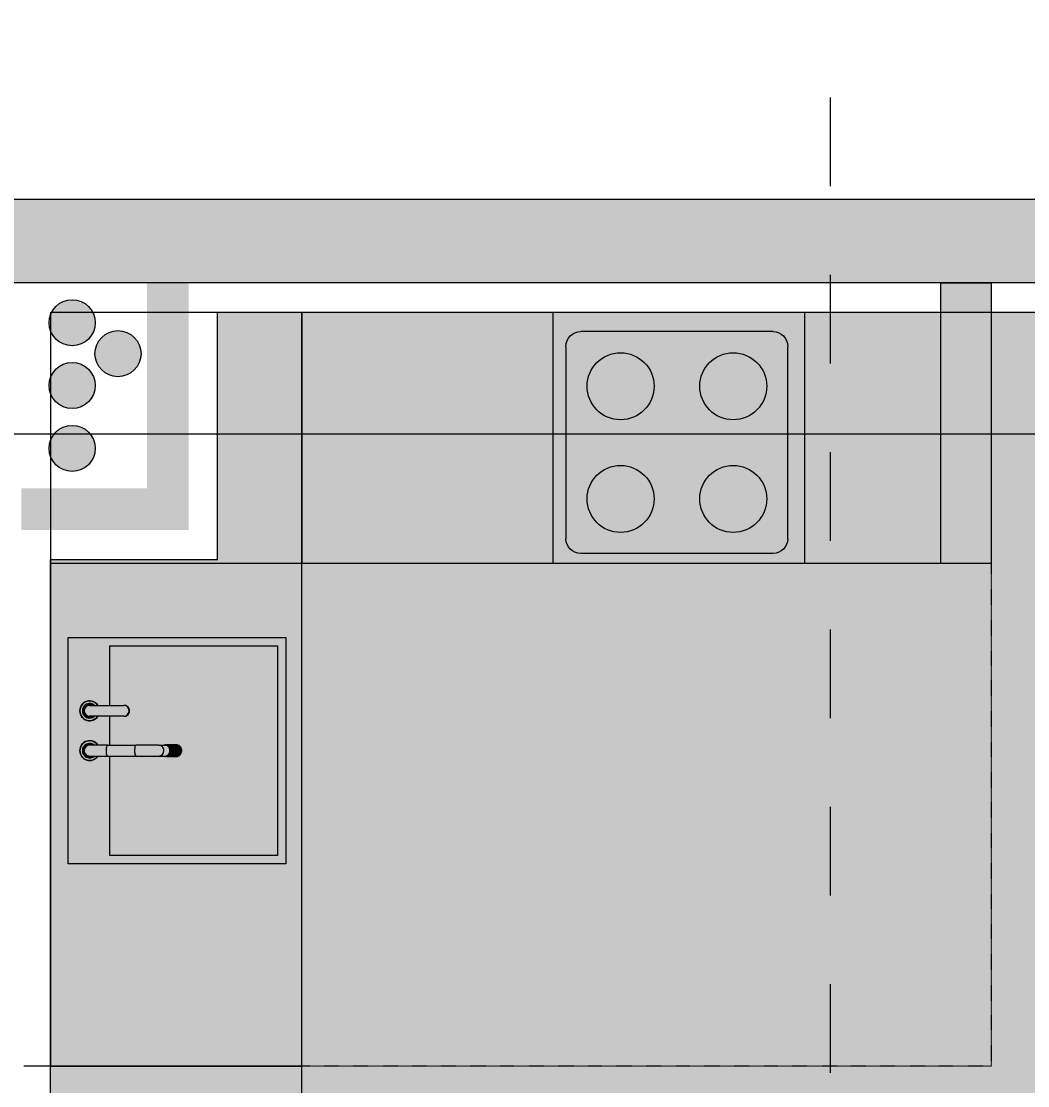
# Model space of a CAD drawing. Header units: millimetres. Extents: x 475206255 to 476720147, y 4620882299 to 4621447368.
# Drawn here: x 475243232 to 475245635, y 4621101060 to 4621103601 of the extents above; entities that cross this region are included whole.
import ezdxf

# ---------------------------------------------------------------- set-up
doc = ezdxf.new("R2010")
doc.units = ezdxf.units.MM
doc.header["$MEASUREMENT"] = 0
for name, pattern in [('ACAD_ISO02W100', [7.5, 6, -1.5]), ('dash fine 0_25', [0.5952, 0.2976, -0.2976]), ('Dashed', [423.333333, 211.666667, -211.666667])]:
    doc.linetypes.add(name, pattern=pattern)
for name, color, linetype, lineweight in [('2D Drafting - General_Pen_No__250_Pen_No__7_Pen_No__250', 7, 'Continuous', 0), ('2D Drafting - General_Pen_No__250_Pen_No__7_Pen_No__7', 7, 'Continuous', 0), ('G-Anno-Nplt_Pen_No__151', 151, 'Continuous', 0), ('G-Anno-Nplt_Pen_No__4', 7, 'Continuous', 0), ('New_--------AVEJI_MODZRAVI_Pen_No__7', 7, 'Continuous', 0), ('New_--------AVEJI_UDZRAVI_Pen_No__7', 7, 'Continuous', 0), ('New_0_Pen_No__7', 7, 'Continuous', 0), ('New_shenobebi_Pen_No__1', 1, 'Continuous', 0), ('shaxtebi da milebi_Pen_No__1_Pen_No__1_Pen_No__1', 1, 'Continuous', 0), ('shaxtebi da milebi_Pen_No__5_Pen_No__5_Pen_No__5', 5, 'Continuous', 0), ('zoma_Pen_No__142', 142, 'Continuous', 0), ('zoma_Pen_No__5_Pen_No__5', 5, 'Continuous', 0)]:
    doc.layers.add(name, color=color, linetype=linetype, lineweight=lineweight)
doc.layers.add('New_--aveji_Pen_No__251', color=7, linetype='Continuous', lineweight=0, true_color=0x656565)
doc.layers.add('shaxtebi da milebi_Pen_No__5_Pen_No__5_Pen_No__252', color=7, linetype='Continuous', lineweight=0, true_color=0x666666)
doc.layers.add('zoma', color=7, linetype='Continuous')
doc.styles.add('GENERATED_STYLE_2', font='arial.ttf')
doc.dimstyles.new('GENERATED_STYLE__3', dxfattribs={"dimtxt": 200, "dimasz": 64.421331, "dimexe": 0.18, "dimexo": 3, "dimgap": 0, "dimtad": 1, "dimtih": 1, "dimtoh": 1, "dimlfac": 0.001, "dimzin": 0, "dimdsep": 46, "dimtxsty": 'GENERATED_STYLE_2', "dimblk": 'ARROWHEAD_2', "dimblk1": 'ARROWHEAD_2', "dimblk2": 'ARROWHEAD_2', "dimcen": 0.09, "dimclrd": 142, "dimclre": 142, "dimclrt": 142, "dimadec": 0, "dimazin": 0, "dimtfac": 1, "dimtdec": 4, "dimtmove": 0, "dimatfit": 3, "dimfxl": 1, "dimtolj": 1, "dimtzin": 0, "dimarcsym": 0})
doc.dimstyles.new('GENERATED_STYLE__9', dxfattribs={"dimtxt": 200, "dimasz": 64.421331, "dimexe": 0.18, "dimexo": 3, "dimgap": 0, "dimtad": 1, "dimlfac": 0.001, "dimzin": 0, "dimdsep": 46, "dimtxsty": 'GENERATED_STYLE_2', "dimblk": 'ARROWHEAD_2', "dimblk1": 'ARROWHEAD_2', "dimblk2": 'ARROWHEAD_2', "dimcen": 0.09, "dimclrd": 142, "dimclre": 142, "dimclrt": 142, "dimadec": 0, "dimazin": 0, "dimtfac": 1, "dimtdec": 4, "dimtmove": 0, "dimatfit": 3, "dimfxl": 1, "dimtolj": 1, "dimtzin": 0, "dimarcsym": 0})

# ---------------------------------------------------------------- blocks, each defined once
blk = doc.blocks.new('*D203', base_point=(475826095.8, 4621095193.2))
at = {"layer": 'zoma_Pen_No__142', "color": 142, "linetype": 'Continuous', "lineweight": 0, "transparency": 16777216}
for p, q in [((475299428.3, 4621110216.4), (475299428.3, 4621110257.9)), ((475299470.7, 4621110192), (475299386, 4621110240.9)), ((475299491.9, 4621110216.4), (475299364.8, 4621110216.4)), ((475299428.3, 4621095016.4), (475299428.3, 4621110216.4)), ((475299386, 4621095040.9), (475299470.7, 4621094992)), ((475299491.9, 4621095016.4), (475299364.8, 4621095016.4)), ((475299428.3, 4621094975), (475299428.3, 4621095016.4))]:
    blk.add_line(p, q, dxfattribs=at)
at = {"layer": 'zoma_Pen_No__142', "color": 142, "lineweight": 0, "transparency": 16777216, "insert": (475299388.3, 4621102273.2), "char_height": 200, "attachment_point": 7, "rotation": 90, "style": 'GENERATED_STYLE_2'}
blk.add_mtext('\\A1;{\\pql;\\fArial|b0|i0|c204|p0;\\W1.000000;15.20}', dxfattribs=at)
blk = doc.blocks.new('ARROWHEAD_2')
at = {"color": 0, "linetype": 'Continuous', "lineweight": 0}
for p, q in [((-0.378, -0.655), (0.378, 0.655)), ((0, 0), (-1, 0))]:
    blk.add_line(p, q, dxfattribs=at)
blk = doc.blocks.new('*D207', base_point=(475826095.8, 4621095193.2))
at = {"layer": 'zoma_Pen_No__142', "color": 142, "linetype": 'Continuous', "lineweight": 0, "transparency": 16777216}
for p, q in [((475298596.8, 4621102440.9), (475298681.6, 4621102392)), ((475298702.8, 4621102416.4), (475298575.6, 4621102416.4)), ((475298639.2, 4621099816.4), (475298639.2, 4621102416.4)), ((475298596.8, 4621099840.9), (475298681.6, 4621099792)), ((475298702.8, 4621099816.4), (475298575.6, 4621099816.4))]:
    blk.add_line(p, q, dxfattribs=at)
at = {"layer": 'zoma_Pen_No__142', "color": 142, "lineweight": 0, "transparency": 16777216, "char_height": 200, "attachment_point": 7, "rotation": 90, "style": 'GENERATED_STYLE_2'}
for s, insert in [('\\A1;{\\pql;\\fArial|b0|i0|c204|p0;\\W1.000000;0.40}', (475298599.2, 4621101858.1)), ('\\A1;{\\pql;\\fArial|b0|i0|c204|p0;\\W1.000000;2.60}', (475298599.2, 4621100849.5))]:
    blk.add_mtext(s, dxfattribs=dict(at, insert=insert))
blk = doc.blocks.new('*D208', base_point=(475826095.8, 4621095193.2))
at = {"layer": 'zoma_Pen_No__142', "color": 142, "linetype": 'Continuous', "lineweight": 0, "transparency": 16777216}
for p, q in [((475298596.8, 4621102840.9), (475298681.6, 4621102792)), ((475298702.8, 4621102816.4), (475298575.6, 4621102816.4)), ((475298639.2, 4621102416.4), (475298639.2, 4621102816.4)), ((475298596.8, 4621102440.9), (475298681.6, 4621102392)), ((475298702.8, 4621102416.4), (475298575.6, 4621102416.4))]:
    blk.add_line(p, q, dxfattribs=at)
blk = doc.blocks.new('*D209', base_point=(475826095.8, 4621095193.2))
at = {"layer": 'zoma_Pen_No__142', "color": 142, "linetype": 'Continuous', "lineweight": 0, "transparency": 16777216}
for p, q in [((475298596.8, 4621103240.4), (475298681.6, 4621103191.5)), ((475298702.8, 4621103215.9), (475298575.6, 4621103215.9)), ((475298639.2, 4621102816.4), (475298639.2, 4621103215.9)), ((475298596.8, 4621102840.9), (475298681.6, 4621102792)), ((475298702.8, 4621102816.4), (475298575.6, 4621102816.4))]:
    blk.add_line(p, q, dxfattribs=at)
blk = doc.blocks.new('*D1276', base_point=(475826095.8, 4621095193.2))
at = {"layer": 'zoma_Pen_No__142', "color": 142, "linetype": 'Continuous', "lineweight": 0, "transparency": 16777216}
for p, q in [((475240519.4, 4621111169.1), (475240519.4, 4621111296.2)), ((475247019.4, 4621111169.1), (475247019.4, 4621111296.2)), ((475240543.8, 4621111275), (475240494.9, 4621111190.3)), ((475247043.8, 4621111275), (475246994.9, 4621111190.3)), ((475240519.4, 4621111232.6), (475247019.4, 4621111232.6))]:
    blk.add_line(p, q, dxfattribs=at)
at = {"layer": 'zoma_Pen_No__142', "color": 142, "lineweight": 0, "transparency": 16777216, "char_height": 200, "attachment_point": 7, "style": 'GENERATED_STYLE_2'}
for s, insert in [('\\A1;{\\pql;\\fArial|b0|i0|c204|p0;\\W1.000000;6.50}', (475243502.4, 4621111272.6)), ('\\A1;{\\pql;\\fArial|b0|i0|c204|p0;\\W1.000000;0.40}', (475246461, 4621111272.6))]:
    blk.add_mtext(s, dxfattribs=dict(at, insert=insert))
blk = doc.blocks.new('*D1334', base_point=(475826095.8, 4621095193.2))
at = {"layer": 'zoma_Pen_No__142', "color": 142, "linetype": 'Continuous', "lineweight": 0, "transparency": 16777216}
for p, q in [((475240519.4, 4621160358.8), (475240519.4, 4621160486)), ((475247019.4, 4621160358.8), (475247019.4, 4621160486)), ((475240543.8, 4621160464.8), (475240494.9, 4621160380)), ((475247043.8, 4621160464.8), (475246994.9, 4621160380)), ((475240519.4, 4621160422.4), (475247019.4, 4621160422.4))]:
    blk.add_line(p, q, dxfattribs=at)
at = {"layer": 'zoma_Pen_No__142', "color": 142, "lineweight": 0, "transparency": 16777216, "char_height": 200, "attachment_point": 7, "style": 'GENERATED_STYLE_2'}
for s, insert in [('\\A1;{\\pql;\\fArial|b0|i0|c204|p0;\\W1.000000;6.50}', (475243502.4, 4621160462.4)), ('\\A1;{\\pql;\\fArial|b0|i0|c204|p0;\\W1.000000;0.40}', (475246461, 4621160462.4))]:
    blk.add_mtext(s, dxfattribs=dict(at, insert=insert))
blk = doc.blocks.new('*D1358', base_point=(475826095.8, 4621095193.2))
at = {"layer": 'zoma_Pen_No__142', "color": 142, "linetype": 'Continuous', "lineweight": 0, "transparency": 16777216}
for p, q in [((475240519.4, 4621141813.9), (475240519.4, 4621141941)), ((475247019.4, 4621141813.9), (475247019.4, 4621141941)), ((475240543.8, 4621141919.8), (475240494.9, 4621141835.1)), ((475247043.8, 4621141919.8), (475246994.9, 4621141835.1)), ((475240519.4, 4621141877.4), (475247019.4, 4621141877.4))]:
    blk.add_line(p, q, dxfattribs=at)
at = {"layer": 'zoma_Pen_No__142', "color": 142, "lineweight": 0, "transparency": 16777216, "char_height": 200, "attachment_point": 7, "style": 'GENERATED_STYLE_2'}
for s, insert in [('\\A1;{\\pql;\\fArial|b0|i0|c204|p0;\\W1.000000;6.50}', (475243502.4, 4621141917.4)), ('\\A1;{\\pql;\\fArial|b0|i0|c204|p0;\\W1.000000;0.40}', (475246461, 4621141917.4))]:
    blk.add_mtext(s, dxfattribs=dict(at, insert=insert))
blk = doc.blocks.new('*D1393', base_point=(475826095.8, 4621095193.2))
at = {"layer": 'zoma_Pen_No__142', "color": 142, "linetype": 'Continuous', "lineweight": 0, "transparency": 16777216}
for p, q in [((475240519.4, 4621209735.5), (475240519.4, 4621209862.6)), ((475247019.4, 4621209735.5), (475247019.4, 4621209862.6)), ((475240543.8, 4621209841.4), (475240494.9, 4621209756.6)), ((475247043.8, 4621209841.4), (475246994.9, 4621209756.6)), ((475240519.4, 4621209799), (475247019.4, 4621209799))]:
    blk.add_line(p, q, dxfattribs=at)
at = {"layer": 'zoma_Pen_No__142', "color": 142, "lineweight": 0, "transparency": 16777216, "char_height": 200, "attachment_point": 7, "style": 'GENERATED_STYLE_2'}
for s, insert in [('\\A1;{\\pql;\\fArial|b0|i0|c204|p0;\\W1.000000;6.50}', (475243502.4, 4621209839)), ('\\A1;{\\pql;\\fArial|b0|i0|c204|p0;\\W1.000000;0.40}', (475246461, 4621209839))]:
    blk.add_mtext(s, dxfattribs=dict(at, insert=insert))
blk = doc.blocks.new('*D1417', base_point=(475826095.8, 4621095193.2))
at = {"layer": 'zoma_Pen_No__142', "color": 142, "linetype": 'Continuous', "lineweight": 0, "transparency": 16777216}
for p, q in [((475240519.4, 4621191190.5), (475240519.4, 4621191317.7)), ((475247019.4, 4621191190.5), (475247019.4, 4621191317.7)), ((475240543.8, 4621191296.5), (475240494.9, 4621191211.7)), ((475247043.8, 4621191296.5), (475246994.9, 4621191211.7)), ((475240519.4, 4621191254.1), (475247019.4, 4621191254.1))]:
    blk.add_line(p, q, dxfattribs=at)
at = {"layer": 'zoma_Pen_No__142', "color": 142, "lineweight": 0, "transparency": 16777216, "char_height": 200, "attachment_point": 7, "style": 'GENERATED_STYLE_2'}
for s, insert in [('\\A1;{\\pql;\\fArial|b0|i0|c204|p0;\\W1.000000;6.50}', (475243502.4, 4621191294.1)), ('\\A1;{\\pql;\\fArial|b0|i0|c204|p0;\\W1.000000;0.40}', (475246461, 4621191294.1))]:
    blk.add_mtext(s, dxfattribs=dict(at, insert=insert))
blk = doc.blocks.new('*D1451', base_point=(475826095.8, 4621095193.2))
at = {"layer": 'zoma_Pen_No__142', "color": 142, "linetype": 'Continuous', "lineweight": 0, "transparency": 16777216}
for p, q in [((475240543.8, 4621259031.2), (475240494.9, 4621258946.4)), ((475240519.4, 4621258925.2), (475240519.4, 4621259052.4)), ((475247043.8, 4621259031.2), (475246994.9, 4621258946.4)), ((475247019.4, 4621258925.2), (475247019.4, 4621259052.4)), ((475240519.4, 4621258988.8), (475247019.4, 4621258988.8))]:
    blk.add_line(p, q, dxfattribs=at)
at = {"layer": 'zoma_Pen_No__142', "color": 142, "lineweight": 0, "transparency": 16777216, "char_height": 200, "attachment_point": 7, "style": 'GENERATED_STYLE_2'}
for s, insert in [('\\A1;{\\pql;\\fArial|b0|i0|c204|p0;\\W1.000000;6.50}', (475243502.4, 4621259028.8)), ('\\A1;{\\pql;\\fArial|b0|i0|c204|p0;\\W1.000000;0.40}', (475246461, 4621259028.8))]:
    blk.add_mtext(s, dxfattribs=dict(at, insert=insert))
blk = doc.blocks.new('*D1475', base_point=(475826095.8, 4621095193.2))
at = {"layer": 'zoma_Pen_No__142', "color": 142, "linetype": 'Continuous', "lineweight": 0, "transparency": 16777216}
for p, q in [((475240519.4, 4621240380.3), (475240519.4, 4621240507.4)), ((475247019.4, 4621240380.3), (475247019.4, 4621240507.4)), ((475240543.8, 4621240486.2), (475240494.9, 4621240401.5)), ((475247043.8, 4621240486.2), (475246994.9, 4621240401.5)), ((475240519.4, 4621240443.8), (475247019.4, 4621240443.8))]:
    blk.add_line(p, q, dxfattribs=at)
at = {"layer": 'zoma_Pen_No__142', "color": 142, "lineweight": 0, "transparency": 16777216, "char_height": 200, "attachment_point": 7, "style": 'GENERATED_STYLE_2'}
for s, insert in [('\\A1;{\\pql;\\fArial|b0|i0|c204|p0;\\W1.000000;6.50}', (475243502.4, 4621240483.8)), ('\\A1;{\\pql;\\fArial|b0|i0|c204|p0;\\W1.000000;0.40}', (475246461, 4621240483.8))]:
    blk.add_mtext(s, dxfattribs=dict(at, insert=insert))

msp = doc.modelspace()

# ---------------------------------------------------------------- hatches: boundary and pattern name
at = {"layer": '2D Drafting - General_Pen_No__250_Pen_No__7_Pen_No__7', "linetype": 'Continuous', "lineweight": 0}
for points in [[(475241947.302, 4621103176.356), (475245831.911, 4621103176.356), (475245831.911, 4621102976.356), (475241947.302, 4621102976.356)], [(475243231.911, 4621102486.356), (475243231.911, 4621102386.168), (475243631.911, 4621102386.168), (475243631.911, 4621102976.356), (475243531.911, 4621102976.356), (475243531.911, 4621102486.356)], [(475245427.32, 4621102306.356), (475245427.32, 4621102976.356), (475245547.32, 4621102976.356), (475245547.321, 4621102306.356)]]:
    msp.add_hatch(color=7, dxfattribs=at).paths.add_polyline_path(points)
at = {"layer": 'G-Anno-Nplt_Pen_No__151', "linetype": 'Continuous', "lineweight": 0, "true_color": 0x1f2f3f}
msp.add_hatch(color=169, dxfattribs=at).paths.add_polyline_path([(475243700, 4621102316.168), (475243700, 4621102906.356), (475246961.911, 4621102906.356), (475246961.911, 4621102221.431), (475247882.059, 4621102221.431), (475247882.059, 4621102291.431), (475248941.723, 4621102291.431), (475248941.723, 4621101891.431), (475249531.911, 4621101891.431), (475249531.911, 4621099839.517), (475249461.911, 4621099839.517), (475249461.911, 4621095286.438), (475247501.911, 4621095286.438), (475247501.911, 4621095486.431), (475246961.911, 4621095486.431), (475246961.911, 4621095286.438), (475243301.911, 4621095286.438), (475243301.911, 4621102316.168)])
at = {"layer": 'shaxtebi da milebi_Pen_No__1_Pen_No__1_Pen_No__1', "linetype": 'Continuous', "lineweight": 0}
msp.add_hatch(color=1, dxfattribs=at).paths.add_polyline_path([(475243353.454, 4621102826.356, 1), (475243353.454, 4621102936.356, 1)])
at = {"layer": 'shaxtebi da milebi_Pen_No__5_Pen_No__5_Pen_No__252', "linetype": 'Continuous', "lineweight": 0, "true_color": 0x666666}
msp.add_hatch(color=251, dxfattribs=at).paths.add_polyline_path([(475243462.761, 4621102752.435, -1), (475243462.761, 4621102862.435, -1)])
at = {"layer": 'shaxtebi da milebi_Pen_No__5_Pen_No__5_Pen_No__5', "linetype": 'Continuous', "lineweight": 0}
for points in [[(475243353.454, 4621102786.356, -1), (475243353.454, 4621102676.356, -1)], [(475243353.454, 4621102636.356, -1), (475243353.454, 4621102526.356, -1)]]:
    msp.add_hatch(color=5, dxfattribs=at).paths.add_polyline_path(points)

# ---------------------------------------------------------------- linework, layer by layer
at = {"layer": '2D Drafting - General_Pen_No__250_Pen_No__7_Pen_No__250', "color": 7, "linetype": 'Continuous', "lineweight": 0, "flags": 128}
msp.add_lwpolyline([(475245427.32, 4621102306.356), (475245427.32, 4621102976.356), (475245547.32, 4621102976.356), (475245547.321, 4621102306.356)], close=True, dxfattribs=at)
at = {"layer": '2D Drafting - General_Pen_No__250_Pen_No__7_Pen_No__7', "color": 7, "linetype": 'Continuous', "lineweight": 0, "flags": 128}
msp.add_lwpolyline([(475241947.302, 4621103176.356), (475245831.911, 4621103176.356), (475245831.911, 4621102976.356), (475241947.302, 4621102976.356)], close=True, dxfattribs=at)
at = {"layer": 'G-Anno-Nplt_Pen_No__4', "color": 7, "linetype": 'Continuous', "lineweight": 0, "flags": 128}
msp.add_lwpolyline([(475243700, 4621102316.168), (475243700, 4621102906.356), (475246961.911, 4621102906.356), (475246961.911, 4621102221.431), (475247882.059, 4621102221.431), (475247882.059, 4621102291.431), (475248941.723, 4621102291.431), (475248941.723, 4621101891.431), (475249531.911, 4621101891.431), (475249531.911, 4621099839.517), (475249461.911, 4621099839.517), (475249461.911, 4621095286.438), (475247501.911, 4621095286.438), (475247501.911, 4621095486.431), (475246961.911, 4621095486.431), (475246961.911, 4621095286.438), (475243301.911, 4621095286.438), (475243301.911, 4621102316.168)], close=True, dxfattribs=at)
at = {"layer": 'New_--------AVEJI_MODZRAVI_Pen_No__7', "color": 7, "linetype": 'dash fine 0_25', "lineweight": 0}
msp.add_lwpolyline([(475245547.321, 4621102306.356), (475245547.321, 4621101106.356), (475243451.612, 4621101106.356)], dxfattribs=at)
at = {"layer": 'New_--------AVEJI_UDZRAVI_Pen_No__7', "color": 7, "linetype": 'Continuous', "lineweight": 0}
for p, q in [((475245026.893, 4621102860.066), (475244567.625, 4621102860.066)), ((475244532.417, 4621102824.891), (475244532.416, 4621102365.624)), ((475245062.068, 4621102365.623), (475245062.068, 4621102824.891)), ((475245026.893, 4621102330.449), (475244567.625, 4621102330.449)), ((475243901.91, 4621102306.356), (475243301.91, 4621102306.356))]:
    msp.add_line(p, q, dxfattribs=at)
for points in [[(475243901.909, 4621102306.356), (475243302.37, 4621102306.356), (475243302.37, 4621102906.356), (475243901.909, 4621102906.356)], [(475243901.909, 4621102306.356), (475243901.909, 4621102906.356), (475245547.32, 4621102906.356), (475245547.321, 4621102306.356)], [(475245101.909, 4621102906.356), (475245101.909, 4621102306.356), (475244501.909, 4621102306.356), (475244501.909, 4621102906.356)]]:
    msp.add_lwpolyline(points, close=True, dxfattribs=at)
msp.add_lwpolyline([(475243301.911, 4621102306.356), (475243301.911, 4621101106.356), (475243901.911, 4621101106.356), (475243901.911, 4621102306.356)], dxfattribs=at)
for centre in [(475244662.799, 4621102729.717), (475244931.685, 4621102729.717), (475244662.799, 4621102460.798), (475244931.685, 4621102460.797)]:
    msp.add_circle(centre, 80, dxfattribs=at)
for points in [[(475244532.417, 4621102824.891), (475244532.417, 4621102844.322), (475244548.195, 4621102860.066), (475244567.591, 4621102860.066)], [(475245026.893, 4621102860.066), (475245046.324, 4621102860.066), (475245062.068, 4621102844.322), (475245062.068, 4621102824.891)], [(475244567.625, 4621102330.449), (475244548.195, 4621102330.449), (475244532.416, 4621102346.193), (475244532.416, 4621102365.624)], [(475245062.068, 4621102365.623), (475245062.068, 4621102346.193), (475245046.323, 4621102330.449), (475245026.893, 4621102330.449)]]:
    msp.add_open_spline(points, degree=3, dxfattribs=at)
at = {"layer": 'New_--aveji_Pen_No__251', "color": 251, "linetype": 'Continuous', "lineweight": 0, "true_color": 0x656565}
for p, q in [((475243395.043, 4621101967.722), (475243476.509, 4621101967.722)), ((475243477.933, 4621101967.722), (475243476.509, 4621101967.722)), ((475243476.509, 4621101941.963), (475243395.043, 4621101941.963)), ((475243443.479, 4621101872.652), (475243443.479, 4621101941.963)), ((475243476.509, 4621101941.963), (475243477.933, 4621101941.963)), ((475243437.514, 4621101872.652), (475243395.043, 4621101872.652)), ((475243437.514, 4621101872.652), (475243505.556, 4621101872.652)), ((475243560.676, 4621101872.652), (475243505.556, 4621101872.652)), ((475243560.676, 4621101872.652), (475243575.396, 4621101872.652)), ((475243576.116, 4621101873.977), (475243600.079, 4621101873.977)), ((475243603.906, 4621101873.977), (475243579.943, 4621101873.977)), ((475243581.099, 4621101873.718), (475243605.062, 4621101873.718)), ((475243608.598, 4621101872.072), (475243584.635, 4621101872.072)), ((475243610.791, 4621101868.764), (475243585.14, 4621101868.764)), ((475243585.614, 4621101871.336), (475243609.577, 4621101871.336)), ((475243613.244, 4621101864.639), (475243587.593, 4621101864.639)), ((475243612.283, 4621101868.294), (475243588.32, 4621101868.294)), ((475243588.975, 4621101867.193), (475243612.938, 4621101867.193)), ((475243614.402, 4621101863.22), (475243590.439, 4621101863.22)), ((475243590.669, 4621101861.921), (475243614.632, 4621101861.921)), ((475243395.043, 4621101846.892), (475243437.514, 4621101846.892)), ((475243437.514, 4621101846.892), (475243505.556, 4621101846.892)), ((475243505.556, 4621101846.892), (475243560.676, 4621101846.892)), ((475243560.676, 4621101846.892), (475243575.396, 4621101846.892)), ((475243579.931, 4621101845.571), (475243576.11, 4621101845.571)), ((475243579.939, 4621101845.567), (475243576.113, 4621101845.567)), ((475243579.94, 4621101845.567), (475243603.903, 4621101845.567)), ((475243605.06, 4621101845.829), (475243581.092, 4621101845.829)), ((475243605.059, 4621101845.825), (475243581.096, 4621101845.825)), ((475243584.632, 4621101847.47), (475243608.595, 4621101847.471)), ((475243610.791, 4621101850.78), (475243585.14, 4621101850.78)), ((475243609.575, 4621101848.209), (475243585.607, 4621101848.209)), ((475243609.575, 4621101848.206), (475243585.612, 4621101848.206)), ((475243613.244, 4621101854.906), (475243587.593, 4621101854.906)), ((475243588.318, 4621101851.247), (475243612.281, 4621101851.247)), ((475243614.106, 4621101859.772), (475243588.455, 4621101859.772)), ((475243612.936, 4621101852.349), (475243588.968, 4621101852.349)), ((475243612.936, 4621101852.348), (475243588.973, 4621101852.348)), ((475243590.438, 4621101856.321), (475243614.401, 4621101856.321)), ((475243614.631, 4621101857.62), (475243590.668, 4621101857.62))]:
    msp.add_line(p, q, dxfattribs=at)
at = {"layer": 'New_--aveji_Pen_No__251', "color": 251, "linetype": 'ACAD_ISO02W100', "lineweight": 0, "true_color": 0x656565}
for points in [[(475243901.909, 4621102306.356), (475243901.909, 4621102906.356)], [(475244501.909, 4621102306.357), (475244501.909, 4621102906.357)]]:
    msp.add_lwpolyline(points, dxfattribs=at)
at = {"layer": 'New_--aveji_Pen_No__251', "color": 251, "linetype": 'Continuous', "lineweight": 0, "true_color": 0x656565}
msp.add_lwpolyline([(475243343.743, 4621102129.848), (475243863.743, 4621102129.848), (475243863.743, 4621101589.734), (475243343.743, 4621101589.733)], close=True, dxfattribs=at)
msp.add_lwpolyline([(475243443.479, 4621101967.722), (475243443.479, 4621102109.848), (475243843.743, 4621102109.848), (475243843.743, 4621101609.734), (475243443.479, 4621101609.733), (475243443.479, 4621101846.892)], dxfattribs=at)
for centre, radius, start, end in [((475243395.043, 4621101954.843), 23.813, 32.7419, 180.000036), ((475243395.043, 4621101954.843), 23.805, 32.755126, 180.000036), ((475243395.043, 4621101954.843), 23.778, 32.796767, 180.000036), ((475243395.043, 4621101954.843), 23.724, 32.880392, 180.000036), ((475243395.043, 4621101954.843), 23.635, 33.020147, 180.000036), ((475243395.043, 4621101954.843), 23.146, 33.811233, 180.000036), ((475243395.043, 4621101954.843), 17.327, 48.016944, 180.000037), ((475243395.043, 4621101954.843), 16.761, 50.211112, 180.000037), ((475243395.043, 4621101954.843), 16.55, 51.097205, 180.000036), ((475243395.043, 4621101954.843), 16.328, 52.073624, 180.000036), ((475243395.043, 4621101954.843), 15.483, 56.287778, 180.000036), ((475243395.043, 4621101954.843), 13.402, 73.949144, 180.000036), ((475243395.043, 4621101954.843), 12.88, 90.000037, 270.000037), ((475243395.043, 4621101954.843), 23.813, 180.000036, 327.258173), ((475243395.043, 4621101954.843), 23.805, 180.000036, 327.244947), ((475243395.043, 4621101954.843), 23.778, 180.000036, 327.203306), ((475243395.043, 4621101954.843), 23.724, 180.000036, 327.119681), ((475243395.043, 4621101954.843), 23.635, 180.000037, 326.979925), ((475243395.043, 4621101954.843), 23.146, 180.000036, 326.18884), ((475243395.043, 4621101954.843), 17.327, 180.000036, 311.983129), ((475243395.043, 4621101954.843), 16.761, 180.000035, 309.788961), ((475243395.043, 4621101954.843), 16.55, 180.000037, 308.902866), ((475243395.043, 4621101954.843), 16.328, 180.000037, 307.926447), ((475243395.043, 4621101954.843), 15.483, 180.000036, 303.712295), ((475243395.043, 4621101954.843), 13.402, 180.000036, 286.05093), ((475243395.043, 4621101859.772), 23.813, 32.7419, 180.000036), ((475243395.043, 4621101859.772), 23.805, 32.755126, 180.000036), ((475243395.043, 4621101859.772), 23.778, 32.796767, 180.000036), ((475243395.043, 4621101859.772), 23.724, 32.880392, 180.000036), ((475243395.043, 4621101859.772), 23.635, 33.020148, 180.000036), ((475243395.043, 4621101859.772), 23.146, 33.811233, 180.000036), ((475243395.043, 4621101859.772), 17.327, 48.016945, 180.000037), ((475243395.043, 4621101859.772), 16.761, 50.211112, 180.000037), ((475243395.043, 4621101859.772), 16.55, 51.097205, 180.000036), ((475243395.043, 4621101859.772), 16.328, 52.073624, 180.000036), ((475243395.043, 4621101859.772), 15.483, 56.287778, 180.000036), ((475243395.043, 4621101859.772), 13.402, 73.949144, 180.000036), ((475243395.043, 4621101859.772), 12.88, 90.000037, 180.000035), ((475243395.043, 4621101859.772), 23.813, 180.000036, 327.258173), ((475243395.043, 4621101859.772), 23.805, 180.000036, 327.244947), ((475243395.043, 4621101859.772), 23.778, 180.000036, 327.203306), ((475243395.043, 4621101859.772), 23.724, 180.000036, 327.119682), ((475243395.043, 4621101859.772), 23.635, 180.000036, 326.979926), ((475243395.043, 4621101859.772), 23.146, 180.000036, 326.18884), ((475243395.043, 4621101859.772), 17.327, 180.000035, 311.983128), ((475243395.043, 4621101859.772), 16.761, 180.000036, 309.788961), ((475243395.043, 4621101859.772), 16.55, 180.000036, 308.902868), ((475243395.043, 4621101859.772), 16.328, 180.000037, 307.926447), ((475243395.043, 4621101859.772), 15.483, 180.000035, 303.712297), ((475243395.043, 4621101859.772), 13.402, 180.000036, 286.05093), ((475243395.043, 4621101859.772), 12.88, 180.000037, 270.000037)]:
    msp.add_arc(centre, radius, start, end, dxfattribs=at)
for centre, major_axis, ratio, start_param, end_param in [((475243476.509, 4621101954.843), (0, 12.88), 0.98480799, 3.14159259, 6.28318532), ((475243477.933, 4621101954.843), (0, 12.88), 0.98480506, 3.14159251, 6.28318517), ((475243437.514, 4621101859.772), (0, 12.88), 0.23905575, 0.00000006, 1.57079633), ((475243505.556, 4621101859.772), (0, 12.88), 0.23905575, 6.28318507, 7.85398163), ((475243560.676, 4621101859.772), (0, 12.88), 0.88988826, 4.71238898, 6.28318531), ((475243577.438, 4621101859.772), (0, 13.515), 0.88988826, 0.08069143, 0.30793908), ((475243578.028, 4621101859.772), (0, 14.367), 0.88988826, 0.15012236, 0.24232781), ((475243575.396, 4621101859.772), (0, 12.88), 0.88988826, 4.71238898, 6.28318531), ((475243577.221, 4621101859.772), (0, 12.82), 0.88988826, 0.01153518, 0.05090817), ((475243577.221, 4621101859.772), (0, 12.82), 0.88988826, 5.90202136, 6.27159918), ((475243577.438, 4621101859.772), (0, 13.515), 0.88988826, 5.97117764, 6.20216828), ((475243578.028, 4621101859.772), (0, 14.367), 0.88988826, 6.04060858, 6.13281399), ((475243577.221, 4621101859.772), (0, 12.82), 0.88988826, 5.50932229, 5.87890013), ((475243577.438, 4621101859.772), (0, 13.515), 0.88988826, 5.57847855, 5.80946922), ((475243578.028, 4621101859.772), (0, 14.367), 0.88988826, 5.64790952, 5.74011495), ((475243577.221, 4621101859.772), (0, 12.82), 0.88988826, 5.1166232, 5.48620103), ((475243577.438, 4621101859.772), (0, 13.515), 0.88988826, 5.18577946, 5.41677015), ((475243577.221, 4621101859.772), (0, 12.82), 0.88988826, 4.72392409, 5.0935019), ((475243578.028, 4621101859.772), (0, 14.367), 0.88988826, 5.25521041, 5.34741586), ((475243577.438, 4621101859.772), (0, 13.515), 0.88988826, 4.79308039, 5.02407106), ((475243578.028, 4621101859.772), (0, 14.367), 0.88988826, 4.86251133, 4.95471677), ((475243601.991, 4621101859.772), (0, 14.367), 0.88988826, 6.04060858, 6.13281406), ((475243601.991, 4621101859.772), (0, 14.367), 0.88988826, 5.64790952, 5.74011495), ((475243604.621, 4621101859.772), (0, 11.65), 0.88988826, 5.57467637, 5.66419212), ((475243601.991, 4621101859.772), (0, 14.367), 0.88988826, 5.25521041, 5.34741586), ((475243604.621, 4621101859.772), (0, 11.65), 0.88988826, 4.10641306, 5.31802189), ((475243601.991, 4621101859.772), (0, 14.367), 0.88988826, 4.86251134, 4.95471679), ((475243437.514, 4621101859.772), (0, 12.88), 0.23905575, 1.57079633, 3.14159271), ((475243505.556, 4621101859.772), (0, 12.88), 0.23905575, 1.57079633, 3.14159271), ((475243560.676, 4621101859.772), (0, 12.88), 0.88988826, 3.14159267, 4.71238898), ((475243577.438, 4621101859.772), (0, 13.515), 0.88988826, 2.83365359, 3.06057562), ((475243578.028, 4621101859.772), (0, 14.367), 0.88988826, 2.8990159, 2.99122137), ((475243575.396, 4621101859.772), (0, 12.88), 0.88988826, 3.14159259, 4.71238898), ((475243577.221, 4621101859.772), (0, 12.82), 0.88988826, 3.09068451, 3.13000646), ((475243577.221, 4621101859.772), (0, 12.82), 0.88988826, 3.15312769, 3.52270557), ((475243577.438, 4621101859.772), (0, 13.515), 0.88988826, 3.22228408, 3.45327474), ((475243578.028, 4621101859.772), (0, 14.367), 0.88988826, 3.29171498, 3.38392044), ((475243577.221, 4621101859.772), (0, 12.82), 0.88988826, 3.54582678, 3.91540464), ((475243577.438, 4621101859.772), (0, 13.515), 0.88988826, 3.61498315, 3.84597379), ((475243578.028, 4621101859.772), (0, 14.367), 0.88988826, 3.68441407, 3.77661956), ((475243577.221, 4621101859.772), (0, 12.82), 0.88988826, 3.93852589, 4.30810372), ((475243577.438, 4621101859.772), (0, 13.515), 0.88988826, 4.00768224, 4.23867289), ((475243577.221, 4621101859.772), (0, 12.82), 0.88988826, 4.331225, 4.70080283), ((475243578.028, 4621101859.772), (0, 14.367), 0.88988826, 4.0771132, 4.16931861), ((475243577.438, 4621101859.772), (0, 13.515), 0.88988826, 4.40038131, 4.63137199), ((475243578.028, 4621101859.772), (0, 14.367), 0.88988826, 4.46981226, 4.5620177), ((475243601.991, 4621101859.772), (0, 14.367), 0.88988826, 3.29171498, 3.38392044), ((475243601.991, 4621101859.772), (0, 14.367), 0.88988826, 3.68441407, 3.7766195), ((475243604.621, 4621101859.772), (0, 11.65), 0.88988826, 3.76046563, 3.84980682), ((475243601.991, 4621101859.772), (0, 14.367), 0.88988826, 4.07711315, 4.16931861), ((475243601.991, 4621101859.772), (0, 14.367), 0.88988826, 4.46981225, 4.5620177)]:
    msp.add_ellipse(centre, major_axis=major_axis, ratio=ratio, start_param=start_param, end_param=end_param, dxfattribs=at)
for points in [[(475243574.959, 4621101873.716), (475243574.542, 4621101873.35), (475243574.144, 4621101872.996), (475243573.767, 4621101872.652)], [(475243576.468, 4621101873.244), (475243576.347, 4621101873.481), (475243576.229, 4621101873.725), (475243576.116, 4621101873.977)], [(475243577.089, 4621101872.591), (475243576.885, 4621101872.803), (475243576.678, 4621101873.02), (475243576.468, 4621101873.244)], [(475243577.131, 4621101872.503), (475243577.117, 4621101872.533), (475243577.103, 4621101872.562), (475243577.089, 4621101872.591)], [(475243577.353, 4621101872.591), (475243577.288, 4621101872.56), (475243577.223, 4621101872.529), (475243577.158, 4621101872.499)], [(475243578.411, 4621101873.243), (475243578.046, 4621101873.02), (475243577.693, 4621101872.803), (475243577.353, 4621101872.591)], [(475243579.94, 4621101873.973), (475243579.407, 4621101873.722), (475243578.898, 4621101873.479), (475243578.411, 4621101873.243)], [(475243581.13, 4621101872.635), (475243581.112, 4621101872.985), (475243581.102, 4621101873.346), (475243581.099, 4621101873.718)], [(475243581.465, 4621101871.672), (475243581.353, 4621101871.985), (475243581.241, 4621101872.306), (475243581.13, 4621101872.635)], [(475243581.469, 4621101871.521), (475243581.467, 4621101871.571), (475243581.466, 4621101871.622), (475243581.465, 4621101871.672)], [(475243581.709, 4621101871.559), (475243581.628, 4621101871.546), (475243581.548, 4621101871.533), (475243581.469, 4621101871.521)], [(475243582.925, 4621101871.799), (475243582.505, 4621101871.717), (475243582.1, 4621101871.637), (475243581.709, 4621101871.559)], [(475243584.631, 4621101872.068), (475243584.037, 4621101871.976), (475243583.468, 4621101871.886), (475243582.925, 4621101871.799)], [(475243585.14, 4621101868.764), (475243585.158, 4621101868.823), (475243585.176, 4621101868.882), (475243585.194, 4621101868.941)], [(475243585.194, 4621101868.941), (475243585.202, 4621101869.307), (475243585.214, 4621101869.683), (475243585.229, 4621101870.068)], [(475243585.381, 4621101868.732), (475243585.3, 4621101868.743), (475243585.22, 4621101868.753), (475243585.14, 4621101868.764)], [(475243585.229, 4621101870.068), (475243585.346, 4621101870.478), (475243585.474, 4621101870.9), (475243585.614, 4621101871.336)], [(475243586.603, 4621101868.524), (475243586.181, 4621101868.595), (475243585.774, 4621101868.664), (475243585.381, 4621101868.732)], [(475243588.315, 4621101868.292), (475243587.719, 4621101868.372), (475243587.149, 4621101868.449), (475243586.603, 4621101868.524)], [(475243587.593, 4621101864.639), (475243587.632, 4621101864.697), (475243587.671, 4621101864.756), (475243587.71, 4621101864.814)], [(475243587.811, 4621101864.541), (475243587.738, 4621101864.573), (475243587.665, 4621101864.606), (475243587.593, 4621101864.639)], [(475243587.71, 4621101864.814), (475243587.847, 4621101865.178), (475243587.991, 4621101865.551), (475243588.142, 4621101865.934)], [(475243588.886, 4621101863.917), (475243588.515, 4621101864.13), (475243588.156, 4621101864.338), (475243587.811, 4621101864.541)], [(475243588.142, 4621101865.934), (475243588.404, 4621101866.341), (475243588.681, 4621101866.761), (475243588.975, 4621101867.193)], [(475243588.455, 4621101859.772), (475243588.512, 4621101859.821), (475243588.57, 4621101859.87), (475243588.629, 4621101859.92)], [(475243588.629, 4621101859.92), (475243588.884, 4621101860.226), (475243589.15, 4621101860.539), (475243589.426, 4621101860.861)], [(475243590.433, 4621101863.218), (475243589.894, 4621101863.458), (475243589.378, 4621101863.691), (475243588.886, 4621101863.917)], [(475243589.426, 4621101860.861), (475243589.82, 4621101861.204), (475243590.234, 4621101861.557), (475243590.669, 4621101861.921)], [(475243605.062, 4621101873.718), (475243605.481, 4621101873.342), (475243605.881, 4621101872.976), (475243606.26, 4621101872.622)], [(475243606.26, 4621101872.622), (475243606.411, 4621101872.436), (475243606.557, 4621101872.252), (475243606.701, 4621101872.072)], [(475243609.577, 4621101871.336), (475243609.852, 4621101870.895), (475243610.111, 4621101870.467), (475243610.355, 4621101870.053)], [(475243610.355, 4621101870.053), (475243610.5, 4621101869.651), (475243610.637, 4621101869.261), (475243610.768, 4621101868.88)], [(475243610.768, 4621101868.88), (475243610.776, 4621101868.842), (475243610.784, 4621101868.803), (475243610.791, 4621101868.764)], [(475243610.791, 4621101868.764), (475243610.824, 4621101868.757), (475243610.857, 4621101868.75), (475243610.89, 4621101868.743)], [(475243610.89, 4621101868.743), (475243611.16, 4621101868.673), (475243611.434, 4621101868.601), (475243611.712, 4621101868.527)], [(475243611.712, 4621101868.527), (475243611.902, 4621101868.452), (475243612.091, 4621101868.374), (475243612.277, 4621101868.294)], [(475243612.938, 4621101867.193), (475243613.057, 4621101866.755), (475243613.165, 4621101866.331), (475243613.262, 4621101865.919)], [(475243613.244, 4621101864.639), (475243613.272, 4621101864.617), (475243613.3, 4621101864.596), (475243613.328, 4621101864.574)], [(475243613.262, 4621101864.754), (475243613.256, 4621101864.715), (475243613.25, 4621101864.677), (475243613.244, 4621101864.639)], [(475243613.262, 4621101865.919), (475243613.266, 4621101865.52), (475243613.266, 4621101865.132), (475243613.262, 4621101864.754)], [(475243613.328, 4621101864.574), (475243613.548, 4621101864.364), (475243613.771, 4621101864.147), (475243613.997, 4621101863.925)], [(475243613.997, 4621101863.925), (475243614.135, 4621101863.697), (475243614.27, 4621101863.462), (475243614.401, 4621101863.22)], [(475243614.161, 4621101859.869), (475243614.142, 4621101859.837), (475243614.124, 4621101859.804), (475243614.106, 4621101859.772)], [(475243614.541, 4621101860.849), (475243614.414, 4621101860.513), (475243614.288, 4621101860.187), (475243614.161, 4621101859.869)], [(475243614.632, 4621101861.921), (475243614.608, 4621101861.552), (475243614.578, 4621101861.195), (475243614.541, 4621101860.849)], [(475243573.764, 4621101846.892), (475243574.142, 4621101846.548), (475243574.54, 4621101846.192), (475243574.957, 4621101845.826)], [(475243576.11, 4621101845.571), (475243576.224, 4621101845.822), (475243576.342, 4621101846.065), (475243576.465, 4621101846.301)], [(475243576.465, 4621101846.301), (475243576.675, 4621101846.524), (475243576.883, 4621101846.741), (475243577.089, 4621101846.953)], [(475243577.089, 4621101846.953), (475243577.103, 4621101846.982), (475243577.117, 4621101847.012), (475243577.131, 4621101847.041)], [(475243577.158, 4621101847.046), (475243577.223, 4621101847.015), (475243577.287, 4621101846.984), (475243577.353, 4621101846.953)], [(475243577.353, 4621101846.953), (475243577.692, 4621101846.741), (475243578.043, 4621101846.524), (475243578.407, 4621101846.301)], [(475243578.407, 4621101846.301), (475243578.895, 4621101846.064), (475243579.406, 4621101845.819), (475243579.94, 4621101845.567)], [(475243581.092, 4621101845.829), (475243581.096, 4621101846.199), (475243581.107, 4621101846.559), (475243581.126, 4621101846.908)], [(475243581.126, 4621101846.908), (475243581.239, 4621101847.238), (475243581.351, 4621101847.559), (475243581.464, 4621101847.872)], [(475243581.464, 4621101847.872), (475243581.466, 4621101847.922), (475243581.467, 4621101847.973), (475243581.469, 4621101848.023)], [(475243581.469, 4621101848.023), (475243581.548, 4621101848.011), (475243581.628, 4621101847.998), (475243581.708, 4621101847.985)], [(475243581.708, 4621101847.985), (475243582.099, 4621101847.907), (475243582.503, 4621101847.826), (475243582.921, 4621101847.743)], [(475243582.921, 4621101847.743), (475243583.466, 4621101847.655), (475243584.036, 4621101847.564), (475243584.632, 4621101847.47)], [(475243585.14, 4621101850.78), (475243585.22, 4621101850.791), (475243585.3, 4621101850.801), (475243585.381, 4621101850.812)], [(475243585.194, 4621101850.602), (475243585.176, 4621101850.662), (475243585.158, 4621101850.721), (475243585.14, 4621101850.78)], [(475243585.226, 4621101849.473), (475243585.212, 4621101849.86), (475243585.201, 4621101850.236), (475243585.194, 4621101850.602)], [(475243585.607, 4621101848.209), (475243585.468, 4621101848.643), (475243585.341, 4621101849.064), (475243585.226, 4621101849.473)], [(475243585.381, 4621101850.812), (475243585.773, 4621101850.878), (475243586.18, 4621101850.947), (475243586.6, 4621101851.017)], [(475243586.6, 4621101851.017), (475243587.148, 4621101851.091), (475243587.72, 4621101851.168), (475243588.318, 4621101851.247)], [(475243587.593, 4621101854.906), (475243587.665, 4621101854.938), (475243587.738, 4621101854.97), (475243587.811, 4621101855.003)], [(475243587.71, 4621101854.729), (475243587.671, 4621101854.788), (475243587.632, 4621101854.847), (475243587.593, 4621101854.906)], [(475243587.811, 4621101855.003), (475243588.156, 4621101855.204), (475243588.514, 4621101855.411), (475243588.884, 4621101855.623)], [(475243588.141, 4621101853.606), (475243587.99, 4621101853.991), (475243587.846, 4621101854.365), (475243587.71, 4621101854.729)], [(475243588.968, 4621101852.349), (475243588.676, 4621101852.781), (475243588.4, 4621101853.2), (475243588.141, 4621101853.606)], [(475243588.629, 4621101859.624), (475243588.57, 4621101859.673), (475243588.512, 4621101859.723), (475243588.455, 4621101859.772)], [(475243589.426, 4621101858.678), (475243589.15, 4621101859.002), (475243588.884, 4621101859.317), (475243588.629, 4621101859.624)], [(475243588.884, 4621101855.623), (475243589.379, 4621101855.849), (475243589.897, 4621101856.081), (475243590.438, 4621101856.321)], [(475243590.662, 4621101857.62), (475243590.23, 4621101857.983), (475243589.818, 4621101858.336), (475243589.426, 4621101858.678)], [(475243606.257, 4621101846.921), (475243605.878, 4621101846.568), (475243605.479, 4621101846.204), (475243605.06, 4621101845.829)], [(475243606.698, 4621101847.471), (475243606.554, 4621101847.29), (475243606.407, 4621101847.107), (475243606.257, 4621101846.921)], [(475243610.352, 4621101849.488), (475243610.108, 4621101849.075), (475243609.849, 4621101848.648), (475243609.575, 4621101848.209)], [(475243610.768, 4621101850.664), (475243610.636, 4621101850.283), (475243610.498, 4621101849.891), (475243610.352, 4621101849.488)], [(475243610.791, 4621101850.78), (475243610.783, 4621101850.741), (475243610.776, 4621101850.702), (475243610.768, 4621101850.664)], [(475243610.89, 4621101850.801), (475243610.857, 4621101850.794), (475243610.824, 4621101850.787), (475243610.791, 4621101850.78)], [(475243611.71, 4621101851.014), (475243611.433, 4621101850.941), (475243611.159, 4621101850.87), (475243610.89, 4621101850.801)], [(475243612.281, 4621101851.247), (475243612.093, 4621101851.167), (475243611.902, 4621101851.089), (475243611.71, 4621101851.014)], [(475243613.261, 4621101853.622), (475243613.163, 4621101853.21), (475243613.055, 4621101852.786), (475243612.936, 4621101852.349)], [(475243613.244, 4621101854.906), (475243613.25, 4621101854.867), (475243613.256, 4621101854.829), (475243613.262, 4621101854.79)], [(475243613.262, 4621101854.79), (475243613.265, 4621101854.411), (475243613.265, 4621101854.022), (475243613.261, 4621101853.622)], [(475243613.328, 4621101854.969), (475243613.3, 4621101854.948), (475243613.272, 4621101854.927), (475243613.244, 4621101854.906)], [(475243613.996, 4621101855.615), (475243613.771, 4621101855.394), (475243613.548, 4621101855.179), (475243613.328, 4621101854.969)], [(475243614.106, 4621101859.772), (475243614.124, 4621101859.74), (475243614.142, 4621101859.707), (475243614.161, 4621101859.675)], [(475243614.401, 4621101856.321), (475243614.27, 4621101856.078), (475243614.134, 4621101855.843), (475243613.996, 4621101855.615)], [(475243614.161, 4621101859.675), (475243614.288, 4621101859.356), (475243614.414, 4621101859.028), (475243614.541, 4621101858.691)], [(475243614.541, 4621101858.691), (475243614.577, 4621101858.345), (475243614.607, 4621101857.988), (475243614.63, 4621101857.62)]]:
    msp.add_open_spline(points, degree=3, dxfattribs=at)
at = {"layer": 'New_0_Pen_No__7', "color": 7, "linetype": 'Continuous', "lineweight": 0}
msp.add_lwpolyline([(475243901.911, 4621100468.983), (475243901.911, 4621101106.356), (475243237.744, 4621101106.356)], dxfattribs=at)
at = {"layer": 'New_shenobebi_Pen_No__1', "color": 1, "linetype": 'Dashed', "lineweight": 0}
msp.add_lwpolyline([(475245163.898, 4621090507.004), (475245163.898, 4621113800.225)], dxfattribs=at)
at = {"layer": 'shaxtebi da milebi_Pen_No__1_Pen_No__1_Pen_No__1', "color": 1, "linetype": 'Continuous', "lineweight": 0, "flags": 128}
msp.add_lwpolyline([(475243353.454, 4621102826.356, -1), (475243353.454, 4621102936.356, -1)], format="xyb", close=True, dxfattribs=at)
at = {"layer": 'shaxtebi da milebi_Pen_No__5_Pen_No__5_Pen_No__252', "color": 251, "linetype": 'Continuous', "lineweight": 0, "true_color": 0x666666, "flags": 128}
msp.add_lwpolyline([(475243462.761, 4621102752.435, -1), (475243462.761, 4621102862.435, -1)], format="xyb", close=True, dxfattribs=at)
at = {"layer": 'shaxtebi da milebi_Pen_No__5_Pen_No__5_Pen_No__5', "color": 5, "linetype": 'Continuous', "lineweight": 0, "flags": 128}
for points in [[(475243353.454, 4621102786.356, -1), (475243353.454, 4621102676.356, -1)], [(475243353.454, 4621102636.356, -1), (475243353.454, 4621102526.356, -1)]]:
    msp.add_lwpolyline(points, format="xyb", close=True, dxfattribs=at)
at = {"layer": 'zoma_Pen_No__5_Pen_No__5', "color": 5, "linetype": 'Continuous', "lineweight": 0}
msp.add_line((475228383.402, 4621102616.431), (475300611.008, 4621102616.431), dxfattribs=at)

# ---------------------------------------------------------------- dimensions: what is measured, and where the dimension line sits
at = {"layer": 'zoma', "color": 142, "linetype": 'Continuous', "lineweight": 0}
for base, p1, p2, picture, middle in [((475247019.369, 4621258988.783), (475240519.369, 4621024556.839), (475247019.369, 4621024556.839), '*D1451', (475243761.365, 4621259128.783)), ((475247019.369, 4621240443.837), (475240519.369, 4621006027.167), (475247019.369, 4621006027.167), '*D1475', (475243761.365, 4621240583.837)), ((475247019.369, 4621209799.032), (475240519.369, 4621024556.839), (475247019.369, 4621024556.839), '*D1393', (475243761.365, 4621209939.032)), ((475247019.369, 4621191254.086), (475240519.369, 4621006027.167), (475247019.369, 4621006027.167), '*D1417', (475243761.365, 4621191394.086)), ((475247019.369, 4621160422.38), (475240519.369, 4621024556.839), (475247019.369, 4621024556.839), '*D1334', (475243761.365, 4621160562.38)), ((475247019.369, 4621141877.434), (475240519.369, 4621006027.167), (475247019.369, 4621006027.167), '*D1358', (475243761.365, 4621142017.434)), ((475247019.369, 4621111232.645), (475240519.369, 4621024556.839), (475247019.369, 4621024556.839), '*D1276', (475243761.365, 4621111372.645))]:
    dim = msp.add_linear_dim(base=base, p1=p1, p2=p2, dimstyle='GENERATED_STYLE__3', dxfattribs=at)
    dim.commit()
    dim.dimension.update_dxf_attribs({"geometry": picture, "text_midpoint": middle, "dimtype": 160})
for base, p1, p2, picture, middle in [((475299428.336, 4621110216.431), (475233411.312, 4621095016.431), (475233411.312, 4621110216.431), '*D203', (475299288.336, 4621102608.258)), ((475298639.208, 4621103215.941), (475233411.312, 4621102816.431), (475295505.085, 4621103215.941), '*D209', (475298499.208, 4621103499.354)), ((475298639.208, 4621102816.431), (475233411.312, 4621102416.431), (475233411.312, 4621102816.431), '*D208', (475298499.208, 4621102117.01)), ((475298639.208, 4621102416.431), (475233411.312, 4621099816.431), (475233411.312, 4621102416.431), '*D207', (475298499.208, 4621101108.427))]:
    dim = msp.add_linear_dim(base=base, p1=p1, p2=p2, angle=90, dimstyle='GENERATED_STYLE__9', dxfattribs=at)
    dim.commit()
    dim.dimension.update_dxf_attribs({"geometry": picture, "text_midpoint": middle, "dimtype": 160, "text_rotation": 90})

doc.saveas('drawing.dxf')
